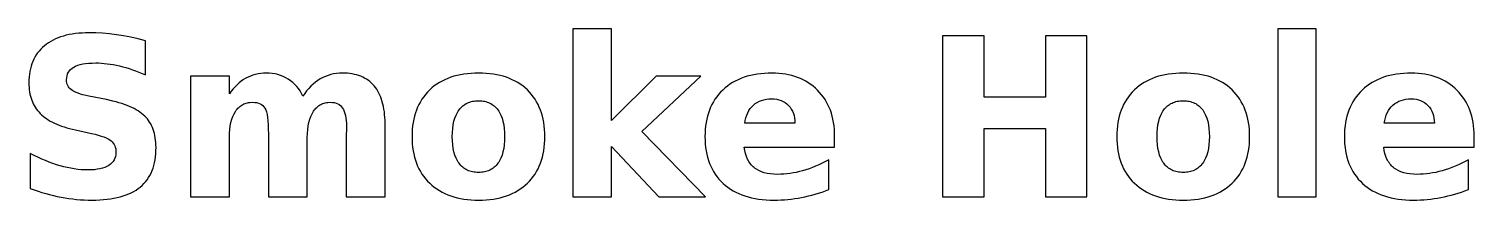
# Model space of a CAD drawing. Header units: millimetres. Extents: x 103 to 497, y 94 to 141.
import ezdxf

# ---------------------------------------------------------------- set-up
doc = ezdxf.new("R2010")
doc.units = ezdxf.units.MM
doc.layers.add('ARTWORK', color=7, linetype='CONTINUOUS')

msp = doc.modelspace()

# ---------------------------------------------------------------- linework, layer by layer
at = {"layer": 'ARTWORK'}
for points in [[(121.2561, 94.1758), (122.3097, 94.2173), (123.3277, 94.2866), (124.3103, 94.3835), (125.2573, 94.5081), (126.1688, 94.6604), (127.0448, 94.8404), (127.8854, 95.0481), (128.6904, 95.2835), (129.4599, 95.5466), (130.1939, 95.8374), (130.8923, 96.1559), (131.5553, 96.502), (132.1828, 96.8759), (132.7747, 97.2774), (133.3312, 97.7067), (133.8531, 98.1643), (134.3413, 98.651), (134.7958, 99.1668), (135.2167, 99.7117), (135.6038, 100.2856), (135.9574, 100.8886), (136.2772, 101.5206), (136.5634, 102.1818), (136.8159, 102.872), (137.0348, 103.5913), (137.2199, 104.3396), (137.3715, 105.1171), (137.4893, 105.9236), (137.5735, 106.7591), (137.624, 107.6238), (137.6408, 108.5175), (137.6287, 109.1989), (137.5925, 109.8606), (137.5322, 110.5025), (137.4478, 111.1246), (137.3392, 111.7269), (137.2064, 112.3095), (137.0496, 112.8724), (136.8686, 113.4154), (136.6635, 113.9387), (136.4342, 114.4423), (136.1809, 114.9261), (135.9034, 115.3901), (135.6017, 115.8343), (135.2759, 116.2588), (134.926, 116.6635), (134.552, 117.0485), (134.1494, 117.4175), (133.7136, 117.7747), (133.2448, 118.1199), (132.7429, 118.4531), (132.2078, 118.7744), (131.6397, 119.0837), (131.0385, 119.3811), (130.4042, 119.6666), (129.7368, 119.9401), (129.0363, 120.2016), (128.3027, 120.4512), (127.536, 120.6888), (126.7362, 120.9145), (125.9034, 121.1282), (124.1383, 121.5199), (119.3139, 122.4906), (118.4868, 122.6715), (117.7263, 122.8611), (117.0325, 123.0594), (116.4053, 123.2665), (115.8448, 123.4823), (115.3509, 123.7068), (114.9237, 123.9401), (114.5631, 124.1821), (114.2563, 124.4407), (113.9904, 124.7236), (113.7654, 125.0308), (113.5813, 125.3625), (113.4381, 125.7185), (113.3358, 126.0988), (113.2745, 126.5035), (113.254, 126.9326), (113.2844, 127.5016), (113.3754, 128.0321), (113.527, 128.5239), (113.7394, 128.9771), (114.0124, 129.3917), (114.3461, 129.7677), (114.7405, 130.1051), (115.1955, 130.4038), (115.714, 130.6658), (116.2987, 130.8929), (116.9495, 131.085), (117.6666, 131.2422), (118.4498, 131.3645), (119.2992, 131.4518), (120.2148, 131.5042), (121.1966, 131.5217), (121.9675, 131.5088), (122.7502, 131.4702), (123.545, 131.4058), (124.3516, 131.3158), (125.1702, 131.1999), (126.0008, 131.0584), (126.8433, 130.891), (127.6978, 130.698), (128.561, 130.4797), (129.4298, 130.2365), (130.304, 129.9685), (131.1837, 129.6758), (132.069, 129.3581), (132.9598, 129.0157), (133.8561, 128.6484), (134.7579, 128.2564), (134.7579, 137.5522), (132.73, 138.0624), (130.7351, 138.5046), (128.7734, 138.8787), (126.8447, 139.1848), (124.9455, 139.4229), (123.072, 139.593), (121.2242, 139.695), (119.4022, 139.7291), (118.4238, 139.7153), (117.4745, 139.6739), (116.554, 139.6049), (115.6625, 139.5084), (114.8, 139.3843), (113.9665, 139.2326), (113.1619, 139.0534), (112.3862, 138.8465), (111.6395, 138.6121), (110.9218, 138.3501), (110.233, 138.0605), (109.5732, 137.7434), (108.9423, 137.3987), (108.3404, 137.0264), (107.7675, 136.6265), (107.2235, 136.199), (106.7105, 135.7459), (106.2307, 135.2691), (105.7839, 134.7687), (105.3702, 134.2446), (104.9896, 133.6968), (104.6422, 133.1254), (104.3278, 132.5302), (104.0465, 131.9115), (103.7983, 131.269), (103.5831, 130.6028), (103.4011, 129.913), (103.2522, 129.1996), (103.1364, 128.4624), (103.0536, 127.7016), (103.004, 126.9171), (102.9874, 126.1089), (102.9993, 125.4628), (103.035, 124.8334), (103.0945, 124.2208), (103.1777, 123.625), (103.2848, 123.046), (103.4156, 122.4837), (103.5702, 121.9382), (103.7486, 121.4095), (103.9508, 120.8976), (104.1768, 120.4025), (104.4265, 119.9241), (104.7001, 119.4625), (104.9974, 119.0177), (105.3185, 118.5896), (105.6634, 118.1784), (106.0321, 117.7839), (106.4265, 117.4043), (106.8487, 117.0379), (107.2985, 116.6845), (107.776, 116.3443), (108.2812, 116.0171), (108.8141, 115.7031), (109.3747, 115.4021), (109.963, 115.1143), (110.579, 114.8395), (111.2226, 114.5779), (111.894, 114.3293), (112.5931, 114.0939), (113.3198, 113.8715), (114.0742, 113.6623), (115.6662, 113.2831), (120.0494, 112.3123), (121.008, 112.088), (121.8833, 111.8563), (122.6755, 111.6173), (123.3845, 111.3709), (124.0103, 111.1172), (124.5529, 110.8561), (125.0124, 110.5877), (125.3886, 110.3119), (125.7023, 110.0178), (125.9742, 109.6942), (126.2042, 109.3412), (126.3924, 108.9587), (126.5388, 108.5469), (126.6434, 108.1056), (126.7061, 107.635), (126.7271, 107.1349), (126.6963, 106.5778), (126.6039, 106.0538), (126.4499, 105.5629), (126.2343, 105.1051), (125.9572, 104.6804), (125.6184, 104.2888), (125.2181, 103.9303), (124.7561, 103.6048), (124.2363, 103.3153), (123.6622, 103.0643), (123.0338, 102.8519), (122.3513, 102.6782), (121.6145, 102.5431), (120.8234, 102.4465), (119.9781, 102.3886), (119.0786, 102.3693), (118.1623, 102.387), (117.2373, 102.4401), (116.3035, 102.5286), (115.361, 102.6524), (114.4098, 102.8117), (113.4498, 103.0064), (112.4811, 103.2364), (111.5037, 103.5019), (110.5175, 103.8022), (109.5226, 104.1371), (108.519, 104.5064), (107.5066, 104.9102), (106.4856, 105.3485), (105.4557, 105.8212), (104.4172, 106.3284), (103.3699, 106.8701), (103.3699, 97.3096), (104.4215, 96.9317), (105.4732, 96.5778), (106.5249, 96.2478), (107.5765, 95.9417), (108.6282, 95.6594), (109.6798, 95.4011), (110.7315, 95.1667), (111.7832, 94.9562), (112.8344, 94.77), (113.8846, 94.6087), (114.934, 94.4722), (115.9825, 94.3605), (117.03, 94.2736), (118.0766, 94.2116), (119.1223, 94.1743), (120.167, 94.1619)], [(261.8105, 108.7528), (274.6657, 95.015), (287.4328, 95.015), (270.0767, 112.8418), (286.1678, 127.9622), (273.9303, 127.9622), (261.8105, 115.8718), (261.8105, 140.7881), (251.2791, 140.7881), (251.2791, 95.015), (261.8105, 95.015)], [(363.3584, 113.6361), (380.0673, 113.6361), (380.0673, 95.015), (391.3929, 95.015), (391.3929, 138.9348), (380.0673, 138.9348), (380.0673, 122.1964), (363.3584, 122.1964), (363.3584, 138.9348), (352.0328, 138.9348), (352.0328, 95.015), (363.3584, 95.015)], [(453.9043, 140.7881), (443.3729, 140.7881), (443.3729, 95.015), (453.9043, 95.015)], [(157.6444, 111.2239), (157.6702, 112.3452), (157.7474, 113.3998), (157.8761, 114.3878), (158.0563, 115.3092), (158.2879, 116.1639), (158.5711, 116.9519), (158.9057, 117.6733), (159.2918, 118.3281), (159.5031, 118.6291), (159.7252, 118.9107), (159.9582, 119.1729), (160.2019, 119.4156), (160.4564, 119.6389), (160.7218, 119.8428), (160.9979, 120.0273), (161.2848, 120.1924), (161.5826, 120.3381), (161.8911, 120.4643), (162.2104, 120.5711), (162.5406, 120.6585), (162.8815, 120.7265), (163.2332, 120.775), (163.9691, 120.8138), (164.5492, 120.7893), (165.0833, 120.7155), (165.5714, 120.5925), (166.0136, 120.4204), (166.4098, 120.1991), (166.7601, 119.9286), (167.0644, 119.6089), (167.3227, 119.24), (167.5433, 118.7857), (167.7345, 118.2095), (167.8963, 117.5115), (168.0287, 116.6918), (168.1317, 115.7502), (168.2052, 114.6868), (168.2493, 113.5016), (168.264, 112.1946), (168.264, 95.015), (178.8542, 95.015), (178.8542, 111.1944), (178.8935, 112.3293), (178.982, 113.3952), (179.1196, 114.3922), (179.3065, 115.3202), (179.5425, 116.1793), (179.8277, 116.9694), (180.1621, 117.6906), (180.5457, 118.3428), (180.7551, 118.642), (180.9752, 118.922), (181.206, 119.1826), (181.4475, 119.4239), (181.6997, 119.6459), (181.9625, 119.8486), (182.2361, 120.032), (182.5203, 120.1961), (182.8152, 120.3409), (183.1208, 120.4664), (183.4371, 120.5725), (183.7641, 120.6594), (184.1018, 120.727), (184.4501, 120.7752), (185.1789, 120.8138), (185.7327, 120.7893), (186.2471, 120.7155), (186.7219, 120.5925), (187.1572, 120.4204), (187.5529, 120.1991), (187.9091, 119.9286), (188.2258, 119.6089), (188.503, 119.24), (188.7443, 118.8165), (188.9535, 118.3327), (189.1304, 117.7887), (189.2752, 117.1845), (189.3878, 116.5201), (189.4683, 115.7955), (189.5165, 115.0106), (189.5326, 114.1656), (189.5179, 112.9889), (189.4738, 112.1946), (189.4738, 95.015), (200.0639, 95.015), (200.0639, 115.0775), (200.0523, 115.8998), (200.0175, 116.6973), (199.9595, 117.4699), (199.8782, 118.2178), (199.7738, 118.9408), (199.6461, 119.639), (199.4952, 120.3124), (199.3212, 120.9609), (199.1238, 121.5847), (198.9033, 122.1836), (198.6596, 122.7577), (198.3927, 123.3069), (198.1025, 123.8314), (197.7892, 124.331), (197.4526, 124.8058), (197.0928, 125.2558), (196.7108, 125.6797), (196.3077, 126.0763), (195.8835, 126.4455), (195.4381, 126.7874), (194.9716, 127.1019), (194.4839, 127.389), (193.975, 127.6488), (193.4451, 127.8813), (192.894, 128.0864), (192.3217, 128.2642), (191.7283, 128.4146), (191.1138, 128.5377), (190.4781, 128.6334), (189.8213, 128.7018), (189.1433, 128.7428), (188.4442, 128.7565), (187.629, 128.7314), (186.8308, 128.6563), (186.0497, 128.531), (185.2855, 128.3557), (184.5384, 128.1302), (183.8082, 127.8546), (183.0951, 127.529), (182.399, 127.1532), (181.723, 126.7297), (181.0706, 126.2606), (180.4416, 125.746), (179.836, 125.186), (179.2539, 124.5804), (178.6952, 123.9293), (178.1599, 123.2327), (177.6481, 122.4906), (177.29, 123.2127), (176.8924, 123.8934), (176.4553, 124.5328), (175.9787, 125.1308), (175.4625, 125.6874), (174.9068, 126.2027), (174.3115, 126.6766), (173.6768, 127.1091), (173.0098, 127.4952), (172.3181, 127.8298), (171.6015, 128.113), (170.8601, 128.3446), (170.0939, 128.5248), (169.3028, 128.6535), (168.487, 128.7307), (167.6463, 128.7565), (166.8968, 128.7344), (166.1635, 128.6682), (165.4462, 128.5579), (164.745, 128.4035), (164.0599, 128.2049), (163.3909, 127.9622), (162.738, 127.6754), (162.1011, 127.3444), (161.4813, 126.9698), (160.8794, 126.552), (160.2954, 126.091), (159.7294, 125.5868), (159.1813, 125.0393), (158.6511, 124.4487), (158.1388, 123.8148), (157.6444, 123.1378), (157.6444, 127.9622), (147.0543, 127.9622), (147.0543, 95.015), (157.6444, 95.015)], [(226.6167, 94.1799), (227.6358, 94.2336), (228.6258, 94.3233), (229.5868, 94.4488), (230.5186, 94.6101), (231.4214, 94.8073), (232.2952, 95.0403), (233.1398, 95.3092), (233.9554, 95.6139), (234.7419, 95.9545), (235.4993, 96.331), (236.2277, 96.7433), (236.927, 97.1914), (237.5972, 97.6754), (238.2383, 98.1953), (238.8504, 98.751), (239.4293, 99.3384), (239.9708, 99.9534), (240.475, 100.596), (240.9418, 101.2662), (241.3713, 101.9639), (241.7634, 102.6892), (242.1182, 103.4421), (242.4356, 104.2226), (242.7157, 105.0306), (242.9585, 105.8663), (243.1639, 106.7295), (243.3319, 107.6203), (243.4626, 108.5386), (243.556, 109.4846), (243.612, 110.4581), (243.6307, 111.4592), (243.612, 112.4603), (243.556, 113.4338), (243.4626, 114.3798), (243.3319, 115.2981), (243.1639, 116.1889), (242.9585, 117.0521), (242.7157, 117.8878), (242.4356, 118.6958), (242.1182, 119.4763), (241.7634, 120.2292), (241.3713, 120.9545), (240.9418, 121.6522), (240.475, 122.3224), (239.9708, 122.965), (239.4293, 123.58), (238.8504, 124.1674), (238.2383, 124.7231), (237.5972, 125.243), (236.927, 125.727), (236.2277, 126.1751), (235.4993, 126.5874), (234.7419, 126.9639), (233.9554, 127.3045), (233.1398, 127.6092), (232.2952, 127.8781), (231.4214, 128.1111), (230.5186, 128.3083), (229.5868, 128.4696), (228.6258, 128.5951), (227.6358, 128.6848), (226.6167, 128.7385), (225.5686, 128.7565), (224.5167, 128.7385), (223.494, 128.6848), (222.5003, 128.5951), (221.5357, 128.4696), (220.6001, 128.3083), (219.6937, 128.1111), (218.8163, 127.8781), (217.9679, 127.6092), (217.1487, 127.3045), (216.3585, 126.9639), (215.5974, 126.5874), (214.8653, 126.1751), (214.1624, 125.727), (213.4885, 125.243), (212.8437, 124.7231), (212.2279, 124.1674), (211.6455, 123.58), (211.1006, 122.965), (210.5934, 122.3224), (210.1237, 121.6522), (209.6915, 120.9545), (209.297, 120.2292), (208.94, 119.4763), (208.6206, 118.6958), (208.3388, 117.8878), (208.0946, 117.0521), (207.8879, 116.1889), (207.7188, 115.2981), (207.5873, 114.3798), (207.4934, 113.4338), (207.437, 112.4603), (207.4182, 111.4592), (207.437, 110.4581), (207.4934, 109.4846), (207.5873, 108.5386), (207.7188, 107.6203), (207.8879, 106.7295), (208.0946, 105.8663), (208.3388, 105.0306), (208.6206, 104.2226), (208.94, 103.4421), (209.297, 102.6892), (209.6915, 101.9639), (210.1237, 101.2662), (210.5934, 100.596), (211.1006, 99.9534), (211.6455, 99.3384), (212.2279, 98.751), (212.8437, 98.1953), (213.4885, 97.6754), (214.1624, 97.1914), (214.8653, 96.7433), (215.5974, 96.331), (216.3585, 95.9545), (217.1487, 95.6139), (217.9679, 95.3092), (218.8163, 95.0403), (219.6937, 94.8073), (220.6001, 94.6101), (221.5357, 94.4488), (222.5003, 94.3233), (223.494, 94.2336), (224.5167, 94.1799), (225.5686, 94.1619)], [(307.0466, 94.1732), (307.9806, 94.207), (308.9146, 94.2633), (309.8486, 94.3421), (310.7826, 94.4435), (311.7166, 94.5673), (312.6506, 94.7137), (313.5846, 94.8827), (314.5186, 95.0736), (315.4526, 95.2862), (316.3866, 95.5204), (317.3206, 95.7762), (318.2546, 96.0536), (319.1886, 96.3526), (320.1226, 96.6732), (321.0565, 97.0154), (321.0565, 105.1345), (320.1402, 104.6503), (319.2299, 104.1978), (318.3256, 103.777), (317.4272, 103.3879), (316.5348, 103.0305), (315.6484, 102.7048), (314.7679, 102.4109), (313.8935, 102.1487), (313.0245, 101.9177), (312.1606, 101.7175), (311.3018, 101.5482), (310.448, 101.4096), (309.5993, 101.3018), (308.7556, 101.2248), (307.917, 101.1786), (307.0834, 101.1632), (306.0823, 101.1922), (305.1382, 101.279), (304.2511, 101.4238), (303.421, 101.6265), (302.6479, 101.8871), (301.9317, 102.2057), (301.2726, 102.5821), (300.9644, 102.7921), (300.6705, 103.0165), (300.3911, 103.2554), (300.1267, 103.5088), (299.8773, 103.7766), (299.6427, 104.059), (299.4231, 104.3558), (299.2185, 104.6671), (299.0288, 104.9928), (298.854, 105.3331), (298.5492, 106.057), (298.3042, 106.8389), (298.119, 107.6786), (297.9935, 108.5763), (322.6157, 108.5763), (322.6157, 111.5769), (322.5974, 112.5427), (322.5428, 113.4839), (322.4517, 114.4006), (322.3242, 115.2926), (322.1603, 116.1601), (321.96, 117.0029), (321.7232, 117.8212), (321.45, 118.6149), (321.1404, 119.384), (320.7943, 120.1285), (320.4118, 120.8484), (319.9929, 121.5438), (319.5376, 122.2145), (319.0458, 122.8606), (318.5177, 123.4822), (317.953, 124.0791), (317.3581, 124.6455), (316.7389, 125.1754), (316.0954, 125.6687), (315.4278, 126.1255), (314.7358, 126.5457), (314.0196, 126.9294), (313.2792, 127.2765), (312.5145, 127.5871), (311.7256, 127.8612), (310.9125, 128.0987), (310.0751, 128.2997), (309.2134, 128.4641), (308.3275, 128.592), (307.4173, 128.6834), (306.4829, 128.7382), (305.5243, 128.7565), (304.4722, 128.7384), (303.4488, 128.6843), (302.454, 128.5941), (301.4877, 128.4678), (300.5501, 128.3054), (299.6411, 128.107), (298.7607, 127.8725), (297.9089, 127.6018), (297.0858, 127.2951), (296.2912, 126.9524), (295.5253, 126.5735), (294.788, 126.1586), (294.0793, 125.7075), (293.3992, 125.2204), (292.7477, 124.6972), (292.1248, 124.138), (291.5353, 123.5472), (290.9837, 122.9296), (290.4703, 122.285), (289.9948, 121.6136), (289.5574, 120.9153), (289.158, 120.1901), (288.7967, 119.438), (288.4734, 118.659), (288.1881, 117.8532), (287.9409, 117.0204), (287.7317, 116.1608), (287.5606, 115.2742), (287.4274, 114.3608), (287.3323, 113.4205), (287.2753, 112.4533), (287.2563, 111.4592), (287.2756, 110.4476), (287.3337, 109.4646), (287.4305, 108.5102), (287.5661, 107.5844), (287.7403, 106.6872), (287.9533, 105.8187), (288.205, 104.9788), (288.4955, 104.1674), (288.8246, 103.3847), (289.1925, 102.6306), (289.5991, 101.9051), (290.0445, 101.2083), (290.5285, 100.54), (291.0513, 99.9003), (291.6128, 99.2893), (292.2131, 98.7069), (292.8482, 98.1565), (293.5145, 97.6417), (294.212, 97.1623), (294.9406, 96.7185), (295.7003, 96.3101), (296.4912, 95.9373), (297.3132, 95.6), (298.1663, 95.2982), (299.0506, 95.0319), (299.9661, 94.8011), (300.9127, 94.6058), (301.8904, 94.446), (302.8992, 94.3217), (303.9392, 94.2329), (305.0104, 94.1797), (306.1126, 94.1619)], [(418.7105, 94.1799), (419.7296, 94.2336), (420.7196, 94.3233), (421.6806, 94.4488), (422.6124, 94.6101), (423.5152, 94.8073), (424.3889, 95.0403), (425.2336, 95.3092), (426.0492, 95.6139), (426.8357, 95.9545), (427.5931, 96.331), (428.3215, 96.7433), (429.0208, 97.1914), (429.691, 97.6754), (430.3321, 98.1953), (430.9442, 98.751), (431.5231, 99.3384), (432.0646, 99.9534), (432.5687, 100.596), (433.0356, 101.2662), (433.465, 101.9639), (433.8572, 102.6892), (434.212, 103.4421), (434.5294, 104.2226), (434.8095, 105.0306), (435.0522, 105.8663), (435.2576, 106.7295), (435.4257, 107.6203), (435.5564, 108.5386), (435.6498, 109.4846), (435.7058, 110.4581), (435.7245, 111.4592), (435.7058, 112.4603), (435.6498, 113.4338), (435.5564, 114.3798), (435.4257, 115.2981), (435.2576, 116.1889), (435.0522, 117.0521), (434.8095, 117.8878), (434.5294, 118.6958), (434.212, 119.4763), (433.8572, 120.2292), (433.465, 120.9545), (433.0356, 121.6522), (432.5687, 122.3224), (432.0646, 122.965), (431.5231, 123.58), (430.9442, 124.1674), (430.3321, 124.7231), (429.691, 125.243), (429.0208, 125.727), (428.3215, 126.1751), (427.5931, 126.5874), (426.8357, 126.9639), (426.0492, 127.3045), (425.2336, 127.6092), (424.3889, 127.8781), (423.5152, 128.1111), (422.6124, 128.3083), (421.6806, 128.4696), (420.7196, 128.5951), (419.7296, 128.6848), (418.7105, 128.7385), (417.6624, 128.7565), (416.6105, 128.7385), (415.5878, 128.6848), (414.5941, 128.5951), (413.6295, 128.4696), (412.6939, 128.3083), (411.7874, 128.1111), (410.91, 127.8781), (410.0617, 127.6092), (409.2425, 127.3045), (408.4523, 126.9639), (407.6912, 126.5874), (406.9591, 126.1751), (406.2562, 125.727), (405.5823, 125.243), (404.9374, 124.7231), (404.3217, 124.1674), (403.7393, 123.58), (403.1944, 122.965), (402.6872, 122.3224), (402.2175, 121.6522), (401.7853, 120.9545), (401.3908, 120.2292), (401.0338, 119.4763), (400.7144, 118.6958), (400.4326, 117.8878), (400.1884, 117.0521), (399.9817, 116.1889), (399.8126, 115.2981), (399.6811, 114.3798), (399.5872, 113.4338), (399.5308, 112.4603), (399.512, 111.4592), (399.5308, 110.4581), (399.5872, 109.4846), (399.6811, 108.5386), (399.8126, 107.6203), (399.9817, 106.7295), (400.1884, 105.8663), (400.4326, 105.0306), (400.7144, 104.2226), (401.0338, 103.4421), (401.3908, 102.6892), (401.7853, 101.9639), (402.2175, 101.2662), (402.6872, 100.596), (403.1944, 99.9534), (403.7393, 99.3384), (404.3217, 98.751), (404.9374, 98.1953), (405.5823, 97.6754), (406.2562, 97.1914), (406.9591, 96.7433), (407.6912, 96.331), (408.4523, 95.9545), (409.2425, 95.6139), (410.0617, 95.3092), (410.91, 95.0403), (411.7874, 94.8073), (412.6939, 94.6101), (413.6295, 94.4488), (414.5941, 94.3233), (415.5878, 94.2336), (416.6105, 94.1799), (417.6624, 94.1619)], [(481.3431, 94.1732), (482.2771, 94.207), (483.2111, 94.2633), (484.1451, 94.3421), (485.079, 94.4435), (486.013, 94.5673), (486.947, 94.7137), (487.881, 94.8827), (488.815, 95.0736), (489.749, 95.2862), (490.683, 95.5204), (491.617, 95.7762), (492.551, 96.0536), (493.485, 96.3526), (494.419, 96.6732), (495.353, 97.0154), (495.353, 105.1345), (494.4367, 104.6503), (493.5264, 104.1978), (492.622, 103.777), (491.7236, 103.3879), (490.8312, 103.0305), (489.9448, 102.7048), (489.0644, 102.4109), (488.1899, 102.1487), (487.321, 101.9177), (486.4571, 101.7175), (485.5982, 101.5482), (484.7444, 101.4096), (483.8957, 101.3018), (483.052, 101.2248), (482.2134, 101.1786), (481.3798, 101.1632), (480.3787, 101.1922), (479.4346, 101.279), (478.5475, 101.4238), (477.7174, 101.6265), (476.9443, 101.8871), (476.2282, 102.2057), (475.569, 102.5821), (475.2609, 102.7921), (474.9669, 103.0165), (474.6876, 103.2554), (474.4232, 103.5088), (474.1737, 103.7766), (473.9391, 104.059), (473.7196, 104.3558), (473.5149, 104.6671), (473.3252, 104.9928), (473.1504, 105.3331), (472.8457, 106.057), (472.6007, 106.8389), (472.4154, 107.6786), (472.29, 108.5763), (496.9121, 108.5763), (496.9121, 111.5769), (496.8939, 112.5427), (496.8392, 113.4839), (496.7482, 114.4006), (496.6207, 115.2926), (496.4567, 116.1601), (496.2564, 117.0029), (496.0196, 117.8212), (495.7464, 118.6149), (495.4368, 119.384), (495.0907, 120.1285), (494.7083, 120.8484), (494.2894, 121.5438), (493.834, 122.2145), (493.3423, 122.8606), (492.8141, 123.4822), (492.2495, 124.0791), (491.6545, 124.6455), (491.0353, 125.1754), (490.3919, 125.6687), (489.7242, 126.1255), (489.0323, 126.5457), (488.3161, 126.9294), (487.5756, 127.2765), (486.811, 127.5871), (486.0221, 127.8612), (485.2089, 128.0987), (484.3715, 128.2997), (483.5098, 128.4641), (482.6239, 128.592), (481.7138, 128.6834), (480.7794, 128.7382), (479.8207, 128.7565), (478.7687, 128.7384), (477.7452, 128.6843), (476.7504, 128.5941), (475.7842, 128.4678), (474.8465, 128.3054), (473.9375, 128.107), (473.0572, 127.8725), (472.2054, 127.6018), (471.3822, 127.2951), (470.5877, 126.9524), (469.8217, 126.5735), (469.0844, 126.1586), (468.3757, 125.7075), (467.6956, 125.2204), (467.0441, 124.6972), (466.4212, 124.138), (465.8317, 123.5472), (465.2802, 122.9296), (464.7667, 122.285), (464.2913, 121.6136), (463.8538, 120.9153), (463.4545, 120.1901), (463.0931, 119.438), (462.7698, 118.659), (462.4846, 117.8532), (462.2373, 117.0204), (462.0281, 116.1608), (461.857, 115.2742), (461.7239, 114.3608), (461.6288, 113.4205), (461.5717, 112.4533), (461.5527, 111.4592), (461.5721, 110.4476), (461.6302, 109.4646), (461.727, 108.5102), (461.8625, 107.5844), (462.0368, 106.6872), (462.2498, 105.8187), (462.5015, 104.9788), (462.7919, 104.1674), (463.1211, 103.3847), (463.4889, 102.6306), (463.8956, 101.9051), (464.3409, 101.2083), (464.825, 100.54), (465.3477, 99.9003), (465.9093, 99.2893), (466.5095, 98.7069), (467.1447, 98.1565), (467.811, 97.6417), (468.5084, 97.1623), (469.237, 96.7185), (469.9967, 96.3101), (470.7876, 95.9373), (471.6096, 95.6), (472.4628, 95.2982), (473.3471, 95.0319), (474.2625, 94.8011), (475.2091, 94.6058), (476.1868, 94.446), (477.1957, 94.3217), (478.2357, 94.2329), (479.3068, 94.1797), (480.4091, 94.1619)], [(225.1375, 101.7025), (224.7194, 101.732), (224.3143, 101.7811), (223.9221, 101.8499), (223.543, 101.9383), (223.1768, 102.0464), (222.8236, 102.1741), (222.4835, 102.3215), (222.1562, 102.4885), (221.842, 102.6752), (221.5408, 102.8815), (221.2525, 103.1075), (220.9773, 103.3531), (220.715, 103.6184), (220.4657, 103.9033), (220.2294, 104.2079), (220.0067, 104.531), (219.7985, 104.8714), (219.6045, 105.2291), (219.425, 105.6043), (219.109, 106.4066), (218.8504, 107.2783), (218.6493, 108.2194), (218.5057, 109.2299), (218.4195, 110.3099), (218.3908, 111.4592), (218.4195, 112.6085), (218.5057, 113.6885), (218.6493, 114.699), (218.8504, 115.6401), (219.109, 116.5118), (219.425, 117.3141), (219.6045, 117.6893), (219.7985, 118.047), (220.0067, 118.3874), (220.2294, 118.7105), (220.4657, 119.0151), (220.715, 119.3), (220.9773, 119.5653), (221.2525, 119.8109), (221.5408, 120.0369), (221.842, 120.2432), (222.1562, 120.4299), (222.4835, 120.5969), (222.8236, 120.7443), (223.1768, 120.872), (223.543, 120.9801), (223.9221, 121.0685), (224.3143, 121.1373), (224.7194, 121.1864), (225.1375, 121.2159), (225.5686, 121.2257), (225.9925, 121.2159), (226.4037, 121.1864), (226.8024, 121.1373), (227.1884, 121.0685), (227.5617, 120.9801), (227.9224, 120.872), (228.2705, 120.7443), (228.6059, 120.5969), (228.9287, 120.4299), (229.2388, 120.2432), (229.5363, 120.0369), (229.8212, 119.8109), (230.0934, 119.5653), (230.353, 119.3), (230.5999, 119.0151), (230.8342, 118.7105), (231.0551, 118.3874), (231.2617, 118.047), (231.4541, 117.6893), (231.6322, 117.3141), (231.9457, 116.5118), (232.2021, 115.6401), (232.4016, 114.699), (232.5441, 113.6885), (232.6296, 112.6085), (232.6581, 111.4592), (232.6296, 110.3099), (232.5441, 109.2299), (232.4016, 108.2194), (232.2021, 107.2783), (231.9457, 106.4066), (231.6322, 105.6043), (231.4541, 105.2291), (231.2617, 104.8714), (231.0551, 104.531), (230.8342, 104.2079), (230.5999, 103.9033), (230.353, 103.6184), (230.0934, 103.3531), (229.8212, 103.1075), (229.5363, 102.8815), (229.2388, 102.6752), (228.9287, 102.4885), (228.6059, 102.3215), (228.2705, 102.1741), (227.9224, 102.0464), (227.5617, 101.9383), (227.1884, 101.8499), (226.8024, 101.7811), (226.4037, 101.732), (225.9925, 101.7025), (225.5686, 101.6927)], [(298.1112, 115.0775), (298.2514, 115.8628), (298.4366, 116.6008), (298.6669, 117.2914), (298.9422, 117.9346), (299.2626, 118.5306), (299.628, 119.0792), (300.0385, 119.5804), (300.494, 120.0343), (300.9899, 120.4376), (301.5217, 120.7872), (302.0894, 121.083), (302.6929, 121.325), (303.3323, 121.5132), (304.0075, 121.6476), (304.7186, 121.7283), (305.4655, 121.7552), (306.1547, 121.7265), (306.8104, 121.6403), (307.4325, 121.4966), (308.0211, 121.2955), (308.5761, 121.037), (309.0976, 120.721), (309.5855, 120.3475), (310.0398, 119.9166), (310.4501, 119.4388), (310.8056, 118.9247), (311.1064, 118.3743), (311.3526, 117.7876), (311.544, 117.1645), (311.6808, 116.5052), (311.7628, 115.8095), (311.7902, 115.0775)], [(417.2313, 101.7025), (416.8132, 101.732), (416.4081, 101.7811), (416.0159, 101.8499), (415.6368, 101.9383), (415.2706, 102.0464), (414.9174, 102.1741), (414.5772, 102.3215), (414.25, 102.4885), (413.9358, 102.6752), (413.6346, 102.8815), (413.3463, 103.1075), (413.0711, 103.3531), (412.8088, 103.6184), (412.5595, 103.9033), (412.3232, 104.2079), (412.1005, 104.531), (411.8922, 104.8714), (411.6983, 105.2291), (411.5188, 105.6043), (411.2028, 106.4066), (410.9442, 107.2783), (410.7431, 108.2194), (410.5995, 109.2299), (410.5133, 110.3099), (410.4846, 111.4592), (410.5133, 112.6085), (410.5995, 113.6885), (410.7431, 114.699), (410.9442, 115.6401), (411.2028, 116.5118), (411.5188, 117.3141), (411.6983, 117.6893), (411.8922, 118.047), (412.1005, 118.3874), (412.3232, 118.7105), (412.5595, 119.0151), (412.8088, 119.3), (413.0711, 119.5653), (413.3463, 119.8109), (413.6346, 120.0369), (413.9358, 120.2432), (414.25, 120.4299), (414.5772, 120.5969), (414.9174, 120.7443), (415.2706, 120.872), (415.6368, 120.9801), (416.0159, 121.0685), (416.4081, 121.1373), (416.8132, 121.1864), (417.2313, 121.2159), (417.6624, 121.2257), (418.0863, 121.2159), (418.4975, 121.1864), (418.8962, 121.1373), (419.2821, 121.0685), (419.6555, 120.9801), (420.0162, 120.872), (420.3643, 120.7443), (420.6997, 120.5969), (421.0225, 120.4299), (421.3326, 120.2432), (421.6301, 120.0369), (421.915, 119.8109), (422.1872, 119.5653), (422.4468, 119.3), (422.6937, 119.0151), (422.928, 118.7105), (423.1489, 118.3874), (423.3555, 118.047), (423.5479, 117.6893), (423.726, 117.3141), (424.0394, 116.5118), (424.2959, 115.6401), (424.4954, 114.699), (424.6379, 113.6885), (424.7234, 112.6085), (424.7519, 111.4592), (424.7234, 110.3099), (424.6379, 109.2299), (424.4954, 108.2194), (424.2959, 107.2783), (424.0394, 106.4066), (423.726, 105.6043), (423.5479, 105.2291), (423.3555, 104.8714), (423.1489, 104.531), (422.928, 104.2079), (422.6937, 103.9033), (422.4468, 103.6184), (422.1872, 103.3531), (421.915, 103.1075), (421.6301, 102.8815), (421.3326, 102.6752), (421.0225, 102.4885), (420.6997, 102.3215), (420.3643, 102.1741), (420.0162, 102.0464), (419.6555, 101.9383), (419.2821, 101.8499), (418.8962, 101.7811), (418.4975, 101.732), (418.0863, 101.7025), (417.6624, 101.6927)], [(472.4076, 115.0775), (472.5478, 115.8628), (472.733, 116.6008), (472.9633, 117.2914), (473.2387, 117.9346), (473.559, 118.5306), (473.9244, 119.0792), (474.3349, 119.5804), (474.7904, 120.0343), (475.2864, 120.4376), (475.8182, 120.7872), (476.3858, 121.083), (476.9893, 121.325), (477.6287, 121.5132), (478.3039, 121.6476), (479.015, 121.7283), (479.7619, 121.7552), (480.4511, 121.7265), (481.1068, 121.6403), (481.7289, 121.4966), (482.3175, 121.2955), (482.8725, 121.037), (483.394, 120.721), (483.8819, 120.3475), (484.3363, 119.9166), (484.7465, 119.4388), (485.102, 118.9247), (485.4029, 118.3743), (485.649, 117.7876), (485.8404, 117.1645), (485.9772, 116.5052), (486.0592, 115.8095), (486.0866, 115.0775)]]:
    msp.add_lwpolyline(points, close=True, dxfattribs=at)

doc.saveas('drawing.dxf')
